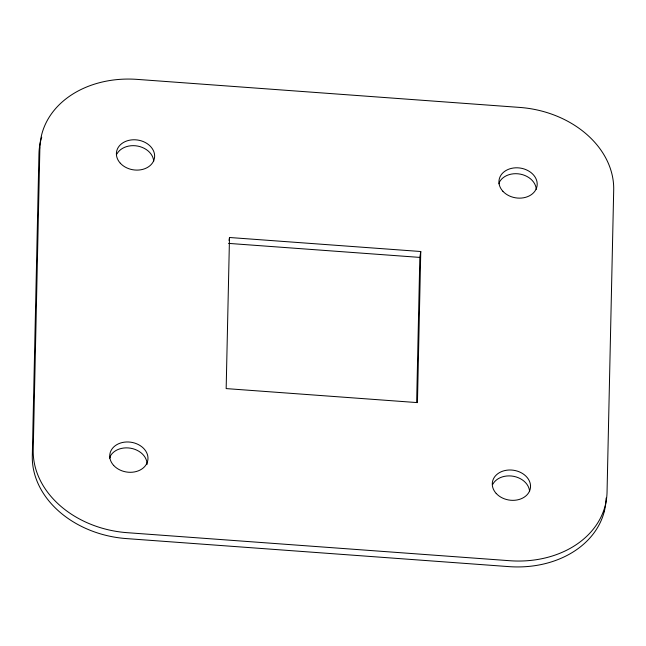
<?xml version="1.0" encoding="UTF-8"?>
<svg xmlns="http://www.w3.org/2000/svg" width="646" height="646" viewBox="0 0 646 646"><rect width="100%" height="100%" fill="white"/><g stroke="black" fill="none" stroke-linecap="round" stroke-linejoin="round"><path stroke-width="0.97" d="M229.492 237.494L226.165 388.593L417.437 402.611L420.764 251.512L229.492 237.494L229.023 240.441M416.646 402.466L419.835 257.407L420.764 251.512M109.788 457.99L110.272 456.165M498.987 183.819L499.479 182.002A19.218 15.06 8.9 0 1 520.466 174.162A19.218 15.06 8.9 0 1 536.253 189.326M228.563 243.389L419.835 257.407M606.126 498.074A96.093 75.307 8.9 0 1 604.22 511.705M604.43 510.881A96.093 75.307 8.9 0 1 508.822 566.615L126.277 538.578A96.093 75.307 8.9 0 1 32.3 456.019L38.954 153.821A96.093 75.307 8.9 0 1 41.724 137.186M492.825 484.201A19.218 15.06 8.9 0 1 513.812 476.36A19.218 15.06 8.9 0 1 529.599 491.525M116.926 153.966A19.218 15.06 8.9 0 1 137.921 146.125A19.218 15.06 8.9 0 1 153.7 161.298M109.497 457.917A19.218 15.06 8.9 0 1 130.662 448.219A19.218 15.06 8.9 0 1 147.062 464.434M39.874 147.926L33.221 450.125A96.093 75.307 8.9 0 0 127.197 532.684L509.742 560.72A96.093 75.307 8.9 0 0 607.046 492.179L613.7 189.981A96.093 75.307 8.9 0 0 519.723 107.422L137.178 79.385A96.093 75.307 8.9 0 0 39.874 147.926M502.871 191.256A19.218 15.06 8.9 0 0 535.728 189.835A19.218 15.06 8.9 0 0 515.597 167.815A19.218 15.06 8.9 0 0 502.871 191.256M496.209 493.455A19.218 15.06 8.9 0 0 529.074 492.034A19.218 15.06 8.9 0 0 508.943 470.013A19.218 15.06 8.9 0 0 496.209 493.455M120.317 163.22A19.218 15.06 8.9 0 0 153.175 161.799A19.218 15.06 8.9 0 0 133.052 139.786A19.218 15.06 8.9 0 0 120.317 163.22M113.664 465.419A19.218 15.06 8.9 0 0 146.521 463.998A19.218 15.06 8.9 0 0 126.398 441.985A19.218 15.06 8.9 0 0 113.664 465.419"/></g></svg>
